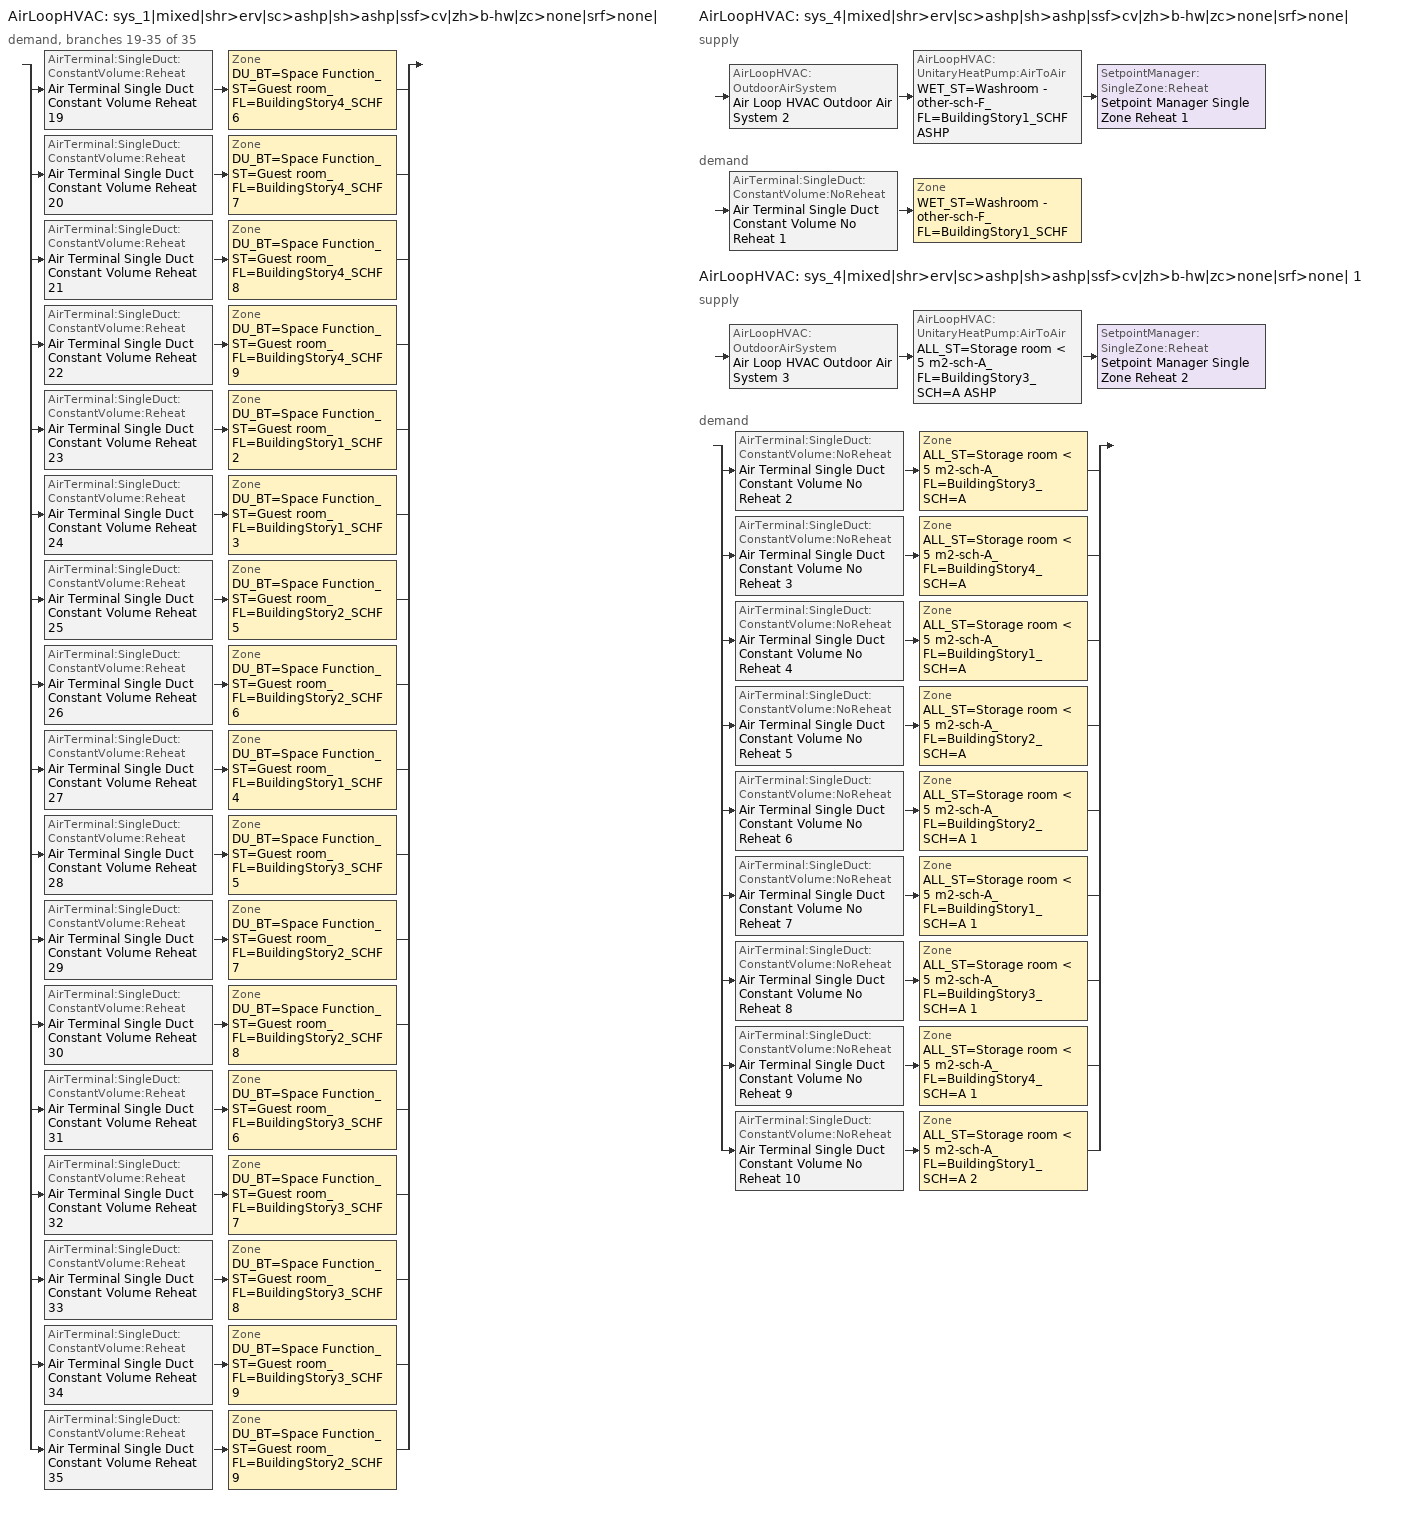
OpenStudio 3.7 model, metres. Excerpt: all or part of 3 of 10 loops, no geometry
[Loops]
AirLoopHVAC 'sys_1|mixed|shr>erv|sc>ashp|sh>ashp|ssf>cv|zh>b-hw|zc>none|srf>none|'
 demand, branches 19-35 of 35: split
  | AirTerminal:SingleDuct:ConstantVolume:Reheat 'Air Terminal Single Duct Constant Volume Reheat 19' > Zone 'DU_BT=Space Function_ST=Guest room_FL=BuildingStory4_SCHF 6'
  | AirTerminal:SingleDuct:ConstantVolume:Reheat 'Air Terminal Single Duct Constant Volume Reheat 20' > Zone 'DU_BT=Space Function_ST=Guest room_FL=BuildingStory4_SCHF 7'
  | AirTerminal:SingleDuct:ConstantVolume:Reheat 'Air Terminal Single Duct Constant Volume Reheat 21' > Zone 'DU_BT=Space Function_ST=Guest room_FL=BuildingStory4_SCHF 8'
  | AirTerminal:SingleDuct:ConstantVolume:Reheat 'Air Terminal Single Duct Constant Volume Reheat 22' > Zone 'DU_BT=Space Function_ST=Guest room_FL=BuildingStory4_SCHF 9'
  | AirTerminal:SingleDuct:ConstantVolume:Reheat 'Air Terminal Single Duct Constant Volume Reheat 23' > Zone 'DU_BT=Space Function_ST=Guest room_FL=BuildingStory1_SCHF 2'
  | AirTerminal:SingleDuct:ConstantVolume:Reheat 'Air Terminal Single Duct Constant Volume Reheat 24' > Zone 'DU_BT=Space Function_ST=Guest room_FL=BuildingStory1_SCHF 3'
  | AirTerminal:SingleDuct:ConstantVolume:Reheat 'Air Terminal Single Duct Constant Volume Reheat 25' > Zone 'DU_BT=Space Function_ST=Guest room_FL=BuildingStory2_SCHF 5'
  | AirTerminal:SingleDuct:ConstantVolume:Reheat 'Air Terminal Single Duct Constant Volume Reheat 26' > Zone 'DU_BT=Space Function_ST=Guest room_FL=BuildingStory2_SCHF 6'
  | AirTerminal:SingleDuct:ConstantVolume:Reheat 'Air Terminal Single Duct Constant Volume Reheat 27' > Zone 'DU_BT=Space Function_ST=Guest room_FL=BuildingStory1_SCHF 4'
  | AirTerminal:SingleDuct:ConstantVolume:Reheat 'Air Terminal Single Duct Constant Volume Reheat 28' > Zone 'DU_BT=Space Function_ST=Guest room_FL=BuildingStory3_SCHF 5'
  | AirTerminal:SingleDuct:ConstantVolume:Reheat 'Air Terminal Single Duct Constant Volume Reheat 29' > Zone 'DU_BT=Space Function_ST=Guest room_FL=BuildingStory2_SCHF 7'
  | AirTerminal:SingleDuct:ConstantVolume:Reheat 'Air Terminal Single Duct Constant Volume Reheat 30' > Zone 'DU_BT=Space Function_ST=Guest room_FL=BuildingStory2_SCHF 8'
  | AirTerminal:SingleDuct:ConstantVolume:Reheat 'Air Terminal Single Duct Constant Volume Reheat 31' > Zone 'DU_BT=Space Function_ST=Guest room_FL=BuildingStory3_SCHF 6'
  | AirTerminal:SingleDuct:ConstantVolume:Reheat 'Air Terminal Single Duct Constant Volume Reheat 32' > Zone 'DU_BT=Space Function_ST=Guest room_FL=BuildingStory3_SCHF 7'
  | AirTerminal:SingleDuct:ConstantVolume:Reheat 'Air Terminal Single Duct Constant Volume Reheat 33' > Zone 'DU_BT=Space Function_ST=Guest room_FL=BuildingStory3_SCHF 8'
  | AirTerminal:SingleDuct:ConstantVolume:Reheat 'Air Terminal Single Duct Constant Volume Reheat 34' > Zone 'DU_BT=Space Function_ST=Guest room_FL=BuildingStory3_SCHF 9'
  | AirTerminal:SingleDuct:ConstantVolume:Reheat 'Air Terminal Single Duct Constant Volume Reheat 35' > Zone 'DU_BT=Space Function_ST=Guest room_FL=BuildingStory2_SCHF 9'
AirLoopHVAC 'sys_4|mixed|shr>erv|sc>ashp|sh>ashp|ssf>cv|zh>b-hw|zc>none|srf>none|'
 supply: AirLoopHVAC:OutdoorAirSystem 'Air Loop HVAC Outdoor Air System 2' > AirLoopHVAC:UnitaryHeatPump:AirToAir 'WET_ST=Washroom - other-sch-F_FL=BuildingStory1_SCHF ASHP' > SetpointManager:SingleZone:Reheat 'Setpoint Manager Single Zone Reheat 1'
 demand: AirTerminal:SingleDuct:ConstantVolume:NoReheat 'Air Terminal Single Duct Constant Volume No Reheat 1' > Zone 'WET_ST=Washroom - other-sch-F_FL=BuildingStory1_SCHF'
AirLoopHVAC 'sys_4|mixed|shr>erv|sc>ashp|sh>ashp|ssf>cv|zh>b-hw|zc>none|srf>none| 1'
 supply: AirLoopHVAC:OutdoorAirSystem 'Air Loop HVAC Outdoor Air System 3' > AirLoopHVAC:UnitaryHeatPump:AirToAir 'ALL_ST=Storage room < 5 m2-sch-A_FL=BuildingStory3_SCH=A ASHP' > SetpointManager:SingleZone:Reheat 'Setpoint Manager Single Zone Reheat 2'
 demand: split
  | AirTerminal:SingleDuct:ConstantVolume:NoReheat 'Air Terminal Single Duct Constant Volume No Reheat 2' > Zone 'ALL_ST=Storage room < 5 m2-sch-A_FL=BuildingStory3_SCH=A'
  | AirTerminal:SingleDuct:ConstantVolume:NoReheat 'Air Terminal Single Duct Constant Volume No Reheat 3' > Zone 'ALL_ST=Storage room < 5 m2-sch-A_FL=BuildingStory4_SCH=A'
  | AirTerminal:SingleDuct:ConstantVolume:NoReheat 'Air Terminal Single Duct Constant Volume No Reheat 4' > Zone 'ALL_ST=Storage room < 5 m2-sch-A_FL=BuildingStory1_SCH=A'
  | AirTerminal:SingleDuct:ConstantVolume:NoReheat 'Air Terminal Single Duct Constant Volume No Reheat 5' > Zone 'ALL_ST=Storage room < 5 m2-sch-A_FL=BuildingStory2_SCH=A'
  | AirTerminal:SingleDuct:ConstantVolume:NoReheat 'Air Terminal Single Duct Constant Volume No Reheat 6' > Zone 'ALL_ST=Storage room < 5 m2-sch-A_FL=BuildingStory2_SCH=A 1'
  | AirTerminal:SingleDuct:ConstantVolume:NoReheat 'Air Terminal Single Duct Constant Volume No Reheat 7' > Zone 'ALL_ST=Storage room < 5 m2-sch-A_FL=BuildingStory1_SCH=A 1'
  | AirTerminal:SingleDuct:ConstantVolume:NoReheat 'Air Terminal Single Duct Constant Volume No Reheat 8' > Zone 'ALL_ST=Storage room < 5 m2-sch-A_FL=BuildingStory3_SCH=A 1'
  | AirTerminal:SingleDuct:ConstantVolume:NoReheat 'Air Terminal Single Duct Constant Volume No Reheat 9' > Zone 'ALL_ST=Storage room < 5 m2-sch-A_FL=BuildingStory4_SCH=A 1'
  | AirTerminal:SingleDuct:ConstantVolume:NoReheat 'Air Terminal Single Duct Constant Volume No Reheat 10' > Zone 'ALL_ST=Storage room < 5 m2-sch-A_FL=BuildingStory1_SCH=A 2'
[Sizing:Zone] Zone Cooling Design Supply Air Temperature Input Method=TemperatureDifference; Zone Cooling Design Supply Air Temperature {C}=14; Zone Cooling Design Supply Air Temperature Difference {deltaC}=11; Zone Heating Design Supply Air Temperature Input Method=TemperatureDifference; Zone Heating Design Supply Air Temperature {C}=40; Zone Heating Design Supply Air Temperature Difference {deltaC}=21; Zone Cooling Design Supply Air Humidity Ratio {kg-H2O/kg-air}=0.0085; Zone Heating Design Supply Air Humidity Ratio {kg-H2O/kg-air}=0.008; Zone Heating Sizing Factor=1.3; Zone Cooling Sizing Factor=1; Cooling Design Air Flow Method=DesignDay; Heating Design Air Flow Method=DesignDay; Account for Dedicated Outdoor Air System=No; Dedicated Outdoor Air System Control Strategy=NeutralSupplyAir; Dedicated Outdoor Air Low Setpoint Temperature for Design {C}=autosize; Dedicated Outdoor Air High Setpoint Temperature for Design {C}=autosize; Zone Load Sizing Method=Sensible Load Only No Latent Load; Zone Latent Cooling Design Supply Air Humidity Ratio Input Method=HumidityRatioDifference; Zone Cooling Design Supply Air Humidity Ratio Difference {kgWater/kgDryAir}=0.005; Zone Latent Heating Design Supply Air Humidity Ratio Input Method=HumidityRatioDifference; Zone Humidification Design Supply Air Humidity Ratio Difference {kgWater/kgDryAir}=0.005
DU_BT=Space Function_ST=Guest room_FL=BuildingStory4_SCHF 6; DU_BT=Space Function_ST=Guest room_FL=BuildingStory4_SCHF 7; DU_BT=Space Function_ST=Guest room_FL=BuildingStory4_SCHF 8; DU_BT=Space Function_ST=Guest room_FL=BuildingStory4_SCHF 9; DU_BT=Space Function_ST=Guest room_FL=BuildingStory1_SCHF 2; DU_BT=Space Function_ST=Guest room_FL=BuildingStory1_SCHF 3; DU_BT=Space Function_ST=Guest room_FL=BuildingStory2_SCHF 5; DU_BT=Space Function_ST=Guest room_FL=BuildingStory2_SCHF 6; DU_BT=Space Function_ST=Guest room_FL=BuildingStory1_SCHF 4; DU_BT=Space Function_ST=Guest room_FL=BuildingStory3_SCHF 5; DU_BT=Space Function_ST=Guest room_FL=BuildingStory2_SCHF 7; DU_BT=Space Function_ST=Guest room_FL=BuildingStory2_SCHF 8; DU_BT=Space Function_ST=Guest room_FL=BuildingStory3_SCHF 6; DU_BT=Space Function_ST=Guest room_FL=BuildingStory3_SCHF 7; DU_BT=Space Function_ST=Guest room_FL=BuildingStory3_SCHF 8; DU_BT=Space Function_ST=Guest room_FL=BuildingStory3_SCHF 9; DU_BT=Space Function_ST=Guest room_FL=BuildingStory2_SCHF 9; WET_ST=Washroom - other-sch-F_FL=BuildingStory1_SCHF; ALL_ST=Storage room < 5 m2-sch-A_FL=BuildingStory3_SCH=A; ALL_ST=Storage room < 5 m2-sch-A_FL=BuildingStory4_SCH=A; ALL_ST=Storage room < 5 m2-sch-A_FL=BuildingStory1_SCH=A; ALL_ST=Storage room < 5 m2-sch-A_FL=BuildingStory2_SCH=A; ALL_ST=Storage room < 5 m2-sch-A_FL=BuildingStory2_SCH=A 1; ALL_ST=Storage room < 5 m2-sch-A_FL=BuildingStory1_SCH=A 1; ALL_ST=Storage room < 5 m2-sch-A_FL=BuildingStory3_SCH=A 1; ALL_ST=Storage room < 5 m2-sch-A_FL=BuildingStory4_SCH=A 1; ALL_ST=Storage room < 5 m2-sch-A_FL=BuildingStory1_SCH=A 2
[Zone equipment]
DU_BT=Space Function_ST=Guest room_FL=BuildingStory4_SCHF 6: Zone HVAC Baseboard Convective Water 19, Air Terminal Single Duct Constant Volume Reheat 19
DU_BT=Space Function_ST=Guest room_FL=BuildingStory4_SCHF 7: Zone HVAC Baseboard Convective Water 20, Air Terminal Single Duct Constant Volume Reheat 20
DU_BT=Space Function_ST=Guest room_FL=BuildingStory4_SCHF 8: Zone HVAC Baseboard Convective Water 21, Air Terminal Single Duct Constant Volume Reheat 21
DU_BT=Space Function_ST=Guest room_FL=BuildingStory4_SCHF 9: Zone HVAC Baseboard Convective Water 22, Air Terminal Single Duct Constant Volume Reheat 22
DU_BT=Space Function_ST=Guest room_FL=BuildingStory1_SCHF 2: Zone HVAC Baseboard Convective Water 23, Air Terminal Single Duct Constant Volume Reheat 23
DU_BT=Space Function_ST=Guest room_FL=BuildingStory1_SCHF 3: Zone HVAC Baseboard Convective Water 24, Air Terminal Single Duct Constant Volume Reheat 24
DU_BT=Space Function_ST=Guest room_FL=BuildingStory2_SCHF 5: Zone HVAC Baseboard Convective Water 25, Air Terminal Single Duct Constant Volume Reheat 25
DU_BT=Space Function_ST=Guest room_FL=BuildingStory2_SCHF 6: Zone HVAC Baseboard Convective Water 26, Air Terminal Single Duct Constant Volume Reheat 26
DU_BT=Space Function_ST=Guest room_FL=BuildingStory1_SCHF 4: Zone HVAC Baseboard Convective Water 27, Air Terminal Single Duct Constant Volume Reheat 27
DU_BT=Space Function_ST=Guest room_FL=BuildingStory3_SCHF 5: Zone HVAC Baseboard Convective Water 28, Air Terminal Single Duct Constant Volume Reheat 28
DU_BT=Space Function_ST=Guest room_FL=BuildingStory2_SCHF 7: Zone HVAC Baseboard Convective Water 29, Air Terminal Single Duct Constant Volume Reheat 29
DU_BT=Space Function_ST=Guest room_FL=BuildingStory2_SCHF 8: Zone HVAC Baseboard Convective Water 30, Air Terminal Single Duct Constant Volume Reheat 30
DU_BT=Space Function_ST=Guest room_FL=BuildingStory3_SCHF 6: Zone HVAC Baseboard Convective Water 31, Air Terminal Single Duct Constant Volume Reheat 31
DU_BT=Space Function_ST=Guest room_FL=BuildingStory3_SCHF 7: Zone HVAC Baseboard Convective Water 32, Air Terminal Single Duct Constant Volume Reheat 32
DU_BT=Space Function_ST=Guest room_FL=BuildingStory3_SCHF 8: Zone HVAC Baseboard Convective Water 33, Air Terminal Single Duct Constant Volume Reheat 33
DU_BT=Space Function_ST=Guest room_FL=BuildingStory3_SCHF 9: Zone HVAC Baseboard Convective Water 34, Air Terminal Single Duct Constant Volume Reheat 34
DU_BT=Space Function_ST=Guest room_FL=BuildingStory2_SCHF 9: Zone HVAC Baseboard Convective Water 35, Air Terminal Single Duct Constant Volume Reheat 35
WET_ST=Washroom - other-sch-F_FL=BuildingStory1_SCHF: Zone HVAC Baseboard Convective Water 36, Air Terminal Single Duct Constant Volume No Reheat 1
ALL_ST=Storage room < 5 m2-sch-A_FL=BuildingStory3_SCH=A: Zone HVAC Baseboard Convective Water 37, Air Terminal Single Duct Constant Volume No Reheat 2
ALL_ST=Storage room < 5 m2-sch-A_FL=BuildingStory4_SCH=A: Zone HVAC Baseboard Convective Water 38, Air Terminal Single Duct Constant Volume No Reheat 3
ALL_ST=Storage room < 5 m2-sch-A_FL=BuildingStory1_SCH=A: Zone HVAC Baseboard Convective Water 39, Air Terminal Single Duct Constant Volume No Reheat 4
ALL_ST=Storage room < 5 m2-sch-A_FL=BuildingStory2_SCH=A: Zone HVAC Baseboard Convective Water 40, Air Terminal Single Duct Constant Volume No Reheat 5
ALL_ST=Storage room < 5 m2-sch-A_FL=BuildingStory2_SCH=A 1: Zone HVAC Baseboard Convective Water 41, Air Terminal Single Duct Constant Volume No Reheat 6
ALL_ST=Storage room < 5 m2-sch-A_FL=BuildingStory1_SCH=A 1: Zone HVAC Baseboard Convective Water 42, Air Terminal Single Duct Constant Volume No Reheat 7
ALL_ST=Storage room < 5 m2-sch-A_FL=BuildingStory3_SCH=A 1: Zone HVAC Baseboard Convective Water 43, Air Terminal Single Duct Constant Volume No Reheat 8
ALL_ST=Storage room < 5 m2-sch-A_FL=BuildingStory4_SCH=A 1: Zone HVAC Baseboard Convective Water 44, Air Terminal Single Duct Constant Volume No Reheat 9
ALL_ST=Storage room < 5 m2-sch-A_FL=BuildingStory1_SCH=A 2: Zone HVAC Baseboard Convective Water 45, Air Terminal Single Duct Constant Volume No Reheat 10
[AirLoopHVAC] Design Supply Air Flow Rate {m3/s}=autosize; Design Return Air Flow Fraction of Supply Air Flow=1
Name | Availability Schedule
sys_4|mixed|shr>erv|sc>ashp|sh>ashp|ssf>cv|zh>b-hw|zc>none|srf>none| | sys_4|mixed|shr>none|sc>ashp|sh>ashp|ssf>cv|zh>b-hw|zc>none|srf>none| Occ Sch
sys_4|mixed|shr>erv|sc>ashp|sh>ashp|ssf>cv|zh>b-hw|zc>none|srf>none| 1 | sys_4|mixed|shr>none|sc>ashp|sh>ashp|ssf>cv|zh>b-hw|zc>none|srf>none| 1 Occ Sch
[Sizing:System] Type of Load to Size On=Sensible; Design Outdoor Air Flow Rate {m3/s}=Autosize; Central Heating Maximum System Air Flow Ratio=1; Preheat Design Temperature {C}=7; Preheat Design Humidity Ratio {kg-H2O/kg-Air}=0.008; Precool Design Temperature {C}=13; Precool Design Humidity Ratio {kg-H2O/kg-Air}=0.008; Central Cooling Design Supply Air Temperature {C}=13; Central Heating Design Supply Air Temperature {C}=43; Sizing Option=NonCoincident; 100% Outdoor Air in Cooling=No; 100% Outdoor Air in Heating=No; Central Cooling Design Supply Air Humidity Ratio {kg-H2O/kg-Air}=0.0085; Central Heating Design Supply Air Humidity Ratio {kg-H2O/kg-Air}=0.008; Cooling Design Air Flow Method=DesignDay; Cooling Design Air Flow Rate {m3/s}=0; Heating Design Air Flow Method=DesignDay; Heating Design Air Flow Rate {m3/s}=0; System Outdoor Air Method=ZoneSum; Zone Maximum Outdoor Air Fraction=1; Cooling Supply Air Flow Rate Per Floor Area {m3/s-m2}=0.00996765; Cooling Fraction of Autosized Cooling Supply Air Flow Rate=1; Cooling Supply Air Flow Rate Per Unit Cooling Capacity {m3/s-W}=3.94755e-05; Heating Supply Air Flow Rate Per Floor Area {m3/s-m2}=0.00996765; Heating Fraction of Autosized Heating Supply Air Flow Rate=1; Heating Fraction of Autosized Cooling Supply Air Flow Rate=1; Heating Supply Air Flow Rate Per Unit Heating Capacity {m3/s-W}=3.15882e-05; Cooling Design Capacity Method=CoolingDesignCapacity; Cooling Design Capacity {W}=autosize; Cooling Design Capacity Per Floor Area {W/m2}=234.7; Fraction of Autosized Cooling Design Capacity=1; Heating Design Capacity Method=HeatingDesignCapacity; Heating Design Capacity {W}=autosize; Heating Design Capacity Per Floor Area {W/m2}=157; Fraction of Autosized Heating Design Capacity=1; Central Cooling Capacity Control Method=OnOff; Occupant Diversity=autosize
sys_4|mixed|shr>erv|sc>ashp|sh>ashp|ssf>cv|zh>b-hw|zc>none|srf>none|; sys_4|mixed|shr>erv|sc>ashp|sh>ashp|ssf>cv|zh>b-hw|zc>none|srf>none| 1
[Coil:Heating:DX:SingleSpeed] Availability Schedule=Always On Discrete; Rated Air Flow Rate {m3/s}=Autosize; Rated Supply Fan Power Per Volume Flow Rate 2017 {W/(m3/s)}=773.3; Rated Supply Fan Power Per Volume Flow Rate 2023 {W/(m3/s)}=934.4; Total Heating Capacity Function of Temperature Curve=DXHEAT-NECB2011-REF-CAPFT; Total Heating Capacity Function of Flow Fraction Curve=DXHEAT-NECB2011-REF-CAPFFLOW; Energy Input Ratio Function of Temperature Curve=DXHEAT-NECB2011-REF-EIRFT; Energy Input Ratio Function of Flow Fraction Curve=DXHEAT-NECB2011-REF-EIRFFLOW; Part Load Fraction Correlation Curve=DXHEAT-NECB2011-REF-PLFFPLR; Minimum Outdoor Dry-Bulb Temperature for Compressor Operation {C}=-10; Defrost Strategy=Resistive; Defrost Control=Timed; Defrost Time Period Fraction=0.166667; Resistive Defrost Heater Capacity {W}=2000
Name | Rated Total Heating Capacity {W} | Rated COP {W/W}
CoilHeatingDXSingleSpeed_ashp 1 10 Clg kBtu/hr 3.1COPH | 2979.83 | 3.29686
CoilHeatingDXSingleSpeed_ashp 2 49 Clg kBtu/hr 3.1COPH | 14474.5 | 3.31486
[Coil:Cooling:DX:SingleSpeed] Availability Schedule=Always On Discrete; Rated Total Cooling Capacity {W}=autosize; Rated Sensible Heat Ratio=autosize; Rated Air Flow Rate {m3/s}=autosize; Rated Evaporator Fan Power Per Volume Flow Rate 2017 {W/(m3/s)}=773.3; Rated Evaporator Fan Power Per Volume Flow Rate 2023 {W/(m3/s)}=934.4; Total Cooling Capacity Function of Temperature Curve=DXCOOL-NECB2011-REF-CAPFT; Total Cooling Capacity Function of Flow Fraction Curve=DXCOOL-NECB2011-REF-CAPFFLOW; Energy Input Ratio Function of Temperature Curve=DXCOOL-NECB2011-REF-COOLEIRFT; Energy Input Ratio Function of Flow Fraction Curve=DXCOOL-NECB2011-REF-COOLEIRFFLOW; Part Load Fraction Correlation Curve=DXCOOL-NECB2011-REF-COOLPLFFPLR; Minimum Outdoor Dry-Bulb Temperature for Compressor Operation {C}=-25; Nominal Time for Condensate Removal to Begin {s}=0; Ratio of Initial Moisture Evaporation Rate and Steady State Latent Capacity=0; Maximum Cycling Rate {cycles/hr}=0; Latent Capacity Time Constant {s}=0; Condenser Type=AirCooled; Evaporative Condenser Effectiveness=0.9; Evaporative Condenser Air Flow Rate {m3/s}=autosize; Evaporative Condenser Pump Rated Power Consumption {W}=autosize; Crankcase Heater Capacity {W}=0; Maximum Outdoor Dry-Bulb Temperature for Crankcase Heater Operation {C}=10; Basin Heater Capacity {W/K}=0; Basin Heater Setpoint Temperature {C}=2
Name | Rated COP {W/W}
CoilCoolingDXSingleSpeed_ashp 1 14kBtu/hr 10.0EER | 3.46672
CoilCoolingDXSingleSpeed_ashp 2 68kBtu/hr 11EER | 3.79975
[Controller:OutdoorAir] Minimum Outdoor Air Flow Rate {m3/s}=autosize; Maximum Outdoor Air Flow Rate {m3/s}=Autosize; Economizer Control Type=NoEconomizer; Economizer Control Action Type=ModulateFlow; Economizer Maximum Limit Dry-Bulb Temperature {C}=28; Economizer Maximum Limit Enthalpy {J/kg}=64000; Economizer Minimum Limit Dry-Bulb Temperature {C}=-100; Lockout Type=NoLockout; Minimum Limit Type=FixedMinimum; High Humidity Control=No; Heat Recovery Bypass Control Type=BypassWhenOAFlowGreaterThanMinimum; Economizer Operation Staging=InterlockedWithMechanicalCooling
Name | Minimum Outdoor Air Schedule | Controller Mechanical Ventilation
Controller Outdoor Air 2 | sys_4|mixed|shr>none|sc>ashp|sh>ashp|ssf>cv|zh>b-hw|zc>none|srf>none| Occ Sch | Controller Mechanical Ventilation 2
Controller Outdoor Air 3 | sys_4|mixed|shr>none|sc>ashp|sh>ashp|ssf>cv|zh>b-hw|zc>none|srf>none| 1 Occ Sch | Controller Mechanical Ventilation 3
[Controller:MechanicalVentilation] Availability Schedule=Always On Discrete; System Outdoor Air Method=ZoneSum
Controller Mechanical Ventilation 2; Controller Mechanical Ventilation 3
[AirLoopHVAC:OutdoorAirSystem]
Name | Controller
Air Loop HVAC Outdoor Air System 2 | Controller Outdoor Air 2
Air Loop HVAC Outdoor Air System 3 | Controller Outdoor Air 3
[Coil:Heating:Electric] Availability Schedule=Always On Discrete
Coil Heating Electric 19; Coil Heating Electric 20; Coil Heating Electric 21; Coil Heating Electric 22; Coil Heating Electric 23; Coil Heating Electric 24; Coil Heating Electric 25; Coil Heating Electric 26; Coil Heating Electric 27; Coil Heating Electric 28; Coil Heating Electric 29; Coil Heating Electric 30; Coil Heating Electric 31; Coil Heating Electric 32; Coil Heating Electric 33; Coil Heating Electric 34; Coil Heating Electric 35; Coil Heating Electric 36; Coil Heating Electric 37
[AirTerminal:SingleDuct:ConstantVolume:Reheat] Availability Schedule=Always On Discrete; Maximum Air Flow Rate {m3/s}=autosize; Maximum Hot Water or Steam Flow Rate {m3/s}=autosize; Minimum Hot Water or Steam Flow Rate {m3/s}=0; Convergence Tolerance=0.001; Maximum Reheat Air Temperature {C}=35
Name | Reheat Coil
Air Terminal Single Duct Constant Volume Reheat 19 | Coil Heating Electric 19
Air Terminal Single Duct Constant Volume Reheat 20 | Coil Heating Electric 20
Air Terminal Single Duct Constant Volume Reheat 21 | Coil Heating Electric 21
Air Terminal Single Duct Constant Volume Reheat 22 | Coil Heating Electric 22
Air Terminal Single Duct Constant Volume Reheat 23 | Coil Heating Electric 23
Air Terminal Single Duct Constant Volume Reheat 24 | Coil Heating Electric 24
Air Terminal Single Duct Constant Volume Reheat 25 | Coil Heating Electric 25
Air Terminal Single Duct Constant Volume Reheat 26 | Coil Heating Electric 26
Air Terminal Single Duct Constant Volume Reheat 27 | Coil Heating Electric 27
Air Terminal Single Duct Constant Volume Reheat 28 | Coil Heating Electric 28
Air Terminal Single Duct Constant Volume Reheat 29 | Coil Heating Electric 29
Air Terminal Single Duct Constant Volume Reheat 30 | Coil Heating Electric 30
Air Terminal Single Duct Constant Volume Reheat 31 | Coil Heating Electric 31
Air Terminal Single Duct Constant Volume Reheat 32 | Coil Heating Electric 32
Air Terminal Single Duct Constant Volume Reheat 33 | Coil Heating Electric 33
Air Terminal Single Duct Constant Volume Reheat 34 | Coil Heating Electric 34
Air Terminal Single Duct Constant Volume Reheat 35 | Coil Heating Electric 35
[Fan:OnOff] Availability Schedule=Always On Discrete; Fan Total Efficiency=0.39975; Pressure Rise {Pa}=622.722; Maximum Flow Rate {m3/s}=autosize; Motor Efficiency=0.615; Motor In Airstream Fraction=1
Name | Fan Power Ratio Function of Speed Ratio Curve | Fan Efficiency Ratio Function of Speed Ratio Curve
Fan On Off 1 | Fan On Off Power Curve | Fan On Off Efficiency Curve
Fan On Off 2 | Fan On Off Power Curve 1 | Fan On Off Efficiency Curve 1
[AirLoopHVAC:UnitaryHeatPump:AirToAir] Availability Schedule=Always On Discrete; Supply Air Flow Rate During Cooling Operation {m3/s}=Autosize; Supply Air Flow Rate During Heating Operation {m3/s}=Autosize; Maximum Supply Air Temperature from Supplemental Heater {C}=Autosize
Name | Controlling Zone or Thermostat Location | Supply Air Fan | Heating Coil | Cooling Coil | Supplemental Heating Coil | Supply Air Fan Operating Mode Schedule
WET_ST=Washroom - other-sch-F_FL=BuildingStory1_SCHF ASHP | WET_ST=Washroom - other-sch-F_FL=BuildingStory1_SCHF | Fan On Off 1 | CoilHeatingDXSingleSpeed_ashp 1 10 Clg kBtu/hr 3.1COPH | CoilCoolingDXSingleSpeed_ashp 1 14kBtu/hr 10.0EER | Coil Heating Electric 36 | sys_4|mixed|shr>none|sc>ashp|sh>ashp|ssf>cv|zh>b-hw|zc>none|srf>none| Occ Sch
ALL_ST=Storage room < 5 m2-sch-A_FL=BuildingStory3_SCH=A ASHP | ALL_ST=Storage room < 5 m2-sch-A_FL=BuildingStory3_SCH=A | Fan On Off 2 | CoilHeatingDXSingleSpeed_ashp 2 49 Clg kBtu/hr 3.1COPH | CoilCoolingDXSingleSpeed_ashp 2 68kBtu/hr 11EER | Coil Heating Electric 37 | sys_4|mixed|shr>none|sc>ashp|sh>ashp|ssf>cv|zh>b-hw|zc>none|srf>none| 1 Occ Sch
[SetpointManager:SingleZone:Reheat] Minimum Supply Air Temperature {C}=13; Maximum Supply Air Temperature {C}=43
Name | Control Zone | Setpoint Node or NodeList
Setpoint Manager Single Zone Reheat 1 | WET_ST=Washroom - other-sch-F_FL=BuildingStory1_SCHF | sys_4|mixed|shr>erv|sc>ashp|sh>ashp|ssf>cv|zh>b-hw|zc>none|srf>none| Supply Outlet Node
Setpoint Manager Single Zone Reheat 2 | ALL_ST=Storage room < 5 m2-sch-A_FL=BuildingStory3_SCH=A | sys_4|mixed|shr>erv|sc>ashp|sh>ashp|ssf>cv|zh>b-hw|zc>none|srf>none| 1 Supply Outlet Node
[AirTerminal:SingleDuct:ConstantVolume:NoReheat] Availability Schedule=Always On Discrete; Maximum Air Flow Rate {m3/s}=AutoSize
Air Terminal Single Duct Constant Volume No Reheat 1; Air Terminal Single Duct Constant Volume No Reheat 2; Air Terminal Single Duct Constant Volume No Reheat 3; Air Terminal Single Duct Constant Volume No Reheat 4; Air Terminal Single Duct Constant Volume No Reheat 5; Air Terminal Single Duct Constant Volume No Reheat 6; Air Terminal Single Duct Constant Volume No Reheat 7; Air Terminal Single Duct Constant Volume No Reheat 8; Air Terminal Single Duct Constant Volume No Reheat 9; Air Terminal Single Duct Constant Volume No Reheat 10
[Schedule:Ruleset]
Name | Default Day Schedule | Summer Design Day Schedule | Winter Design Day Schedule
sys_4|mixed|shr>none|sc>ashp|sh>ashp|ssf>cv|zh>b-hw|zc>none|srf>none| Occ Sch | sys_4|mixed|shr>none|sc>ashp|sh>ashp|ssf>cv|zh>b-hw|zc>none|srf>none| Occ Sch Default | sys_4|mixed|shr>none|sc>ashp|sh>ashp|ssf>cv|zh>b-hw|zc>none|srf>none| Occ Sch Summer Design Day | sys_4|mixed|shr>none|sc>ashp|sh>ashp|ssf>cv|zh>b-hw|zc>none|srf>none| Occ Sch Winter Design Day
sys_4|mixed|shr>none|sc>ashp|sh>ashp|ssf>cv|zh>b-hw|zc>none|srf>none| 1 Occ Sch | sys_4|mixed|shr>none|sc>ashp|sh>ashp|ssf>cv|zh>b-hw|zc>none|srf>none| 1 Occ Sch Default | sys_4|mixed|shr>none|sc>ashp|sh>ashp|ssf>cv|zh>b-hw|zc>none|srf>none| 1 Occ Sch Summer Design Day | sys_4|mixed|shr>none|sc>ashp|sh>ashp|ssf>cv|zh>b-hw|zc>none|srf>none| 1 Occ Sch Winter Design Day
[Schedule:Day]
sys_4|mixed|shr>none|sc>ashp|sh>ashp|ssf>cv|zh>b-hw|zc>none|srf>none| Occ Sch Default: 10, 0, 1, 16, 0, 0, 24, 0, 1
sys_4|mixed|shr>none|sc>ashp|sh>ashp|ssf>cv|zh>b-hw|zc>none|srf>none| Occ Sch Winter Design Day; sys_4|mixed|shr>none|sc>ashp|sh>ashp|ssf>cv|zh>b-hw|zc>none|srf>none| Occ Sch Summer Design Day; sys_4|mixed|shr>none|sc>ashp|sh>ashp|ssf>cv|zh>b-hw|zc>none|srf>none| 1 Occ Sch Winter Design Day; sys_4|mixed|shr>none|sc>ashp|sh>ashp|ssf>cv|zh>b-hw|zc>none|srf>none| 1 Occ Sch Summer Design Day: 24, 0, 1
sys_4|mixed|shr>none|sc>ashp|sh>ashp|ssf>cv|zh>b-hw|zc>none|srf>none| 1 Occ Sch Default: 8, 0, 0, 19, 0, 1, 24, 0, 0
Schedule Day 130: 24, 0, 0
[Schedule:Rule]
Schedule Rule 101: Schedule Ruleset=sys_4|mixed|shr>none|sc>ashp|sh>ashp|ssf>cv|zh>b-hw|zc>none|srf>none| 1 Occ Sch; Rule Order=0; Day Schedule=Schedule Day 130; Apply Sunday=Yes; Apply Saturday=Yes; Date Specification Type=DateRange; Start Month=1; Start Day=1; End Month=12; End Day=31
[Schedule:Constant]
Always On Discrete: Value=1
[Curve:Cubic]
Name | Coefficient1 Constant | Coefficient2 x | Coefficient3 x**2 | Coefficient4 x**3 | Minimum Value of x | Maximum Value of x
Fan On Off Efficiency Curve; Fan On Off Efficiency Curve 1 | 1 | 0 | 0 | 0 | 0 | 1
DXHEAT-NECB2011-REF-CAPFT | 0.729009 | 0.0319275 | 0.000136404 | -8.748e-06 | -20 | 20
DXHEAT-NECB2011-REF-CAPFFLOW | 0.84 | 0.16 | 0 | 0 | 0.5 | 1.5
DXHEAT-NECB2011-REF-EIRFT | 1.2183 | -0.03612 | 0.00142 | -2.68e-05 | -20 | 20
DXHEAT-NECB2011-REF-PLFFPLR | 0.3696 | 2.3362 | -2.9577 | 1.2596 | 0.7 | 1
DXCOOL-NECB2011-REF-COOLPLFFPLR | 0.0277 | 4.9151 | -8.184 | 4.2702 | 0.7 | 1
[Curve:Quadratic]
Name | Coefficient1 Constant | Coefficient2 x | Coefficient3 x**2 | Minimum Value of x | Maximum Value of x
DXHEAT-NECB2011-REF-EIRFFLOW | 1.3824 | -0.4336 | 0.0512 | 0 | 1
DXCOOL-NECB2011-REF-CAPFFLOW | 0.8 | 0.2 | 0 | 0.5 | 1.5
DXCOOL-NECB2011-REF-COOLEIRFFLOW | 1.1552 | -0.1808 | 0.0256 | 0.5 | 1.5
[Curve:Biquadratic] Minimum Value of x=13; Maximum Value of x=24; Minimum Value of y=24; Maximum Value of y=46
Name | Coefficient1 Constant | Coefficient2 x | Coefficient3 x**2 | Coefficient4 y | Coefficient5 y**2 | Coefficient6 x*y
DXCOOL-NECB2011-REF-CAPFT | 0.867905 | 0.0142459 | 0.00055436 | -0.0075575 | 3.3e-05 | -0.0001918
DXCOOL-NECB2011-REF-COOLEIRFT | 0.114171 | 0.0281822 | -0.0004199 | 0.0214108 | 0.000161028 | -0.000679104
[Curve:Exponent] Coefficient1 Constant=1; Coefficient2 Constant=0; Coefficient3 Constant=0; Minimum Value of x=0; Maximum Value of x=1
Fan On Off Power Curve; Fan On Off Power Curve 1
